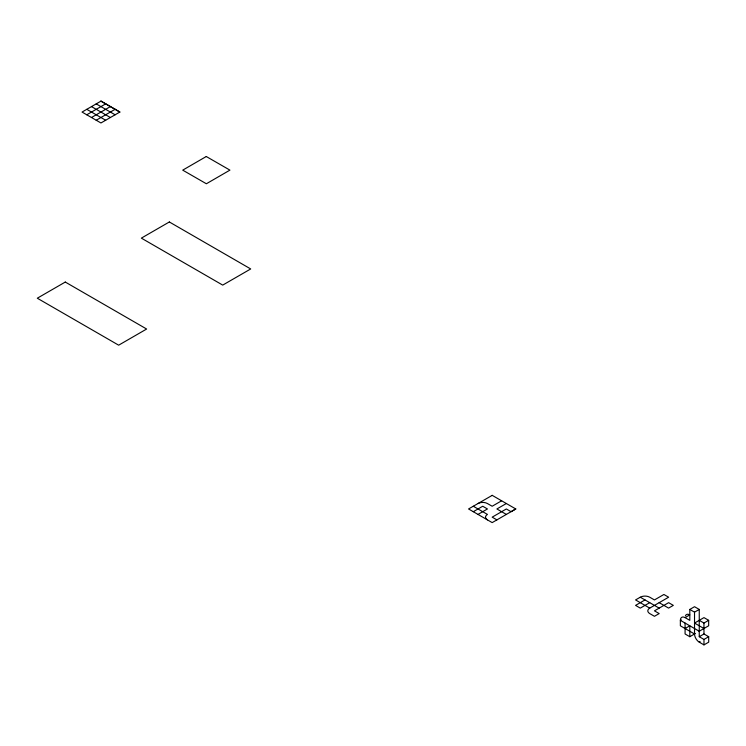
<?xml version="1.0" encoding="UTF-8"?>
<svg xmlns="http://www.w3.org/2000/svg" width="746" height="746" viewBox="0 0 746 746"><rect width="100%" height="100%" fill="white"/><g stroke="black" fill="none" stroke-linecap="round" stroke-linejoin="round"><path stroke-width="1.12" d="M86.769 114.781L105.727 103.843M91.488 117.514L110.455 106.566M96.215 120.237L115.173 109.289M492.211 495.353L468.553 508.968L492.173 522.61L515.794 508.968L492.173 495.335M473.281 511.7L482.727 506.245L487.455 508.968L478 514.423M501.62 500.79L492.173 506.245L487.418 503.531A6.63 3.833 0 0 0 478.037 503.531M506.348 503.513L496.901 508.968L506.348 514.423M640.282 597.21L635.564 599.933L649.729 608.121L668.63 597.21L663.903 594.478L654.456 599.933L649.729 597.21A6.677 3.861 0 0 0 640.282 597.21L659.184 608.121M645.01 599.933L635.564 605.388L640.282 608.121L649.729 602.665M689.808 609.435L694.526 606.703L699.254 609.435L699.254 636.711L703.972 639.434L708.7 636.711L708.7 642.157L703.972 644.889L699.254 642.157A6.677 3.861 60 0 1 694.526 633.979L694.526 612.158L689.808 609.435L689.808 620.346L685.08 617.613A6.677 3.861 60 0 0 680.361 620.346L680.361 625.801L694.526 633.979M681.247 619.833L680.361 620.346L699.254 631.256M685.08 617.613L689.808 614.89A6.677 3.861 60 0 0 685.415 615.804M694.526 612.158L699.254 609.435M685.08 628.524L689.808 625.801L689.808 636.711L685.08 633.979L685.08 623.069M699.254 620.346L703.944 623.05L708.663 620.327L708.663 625.782L699.216 631.237M689.808 636.711L695.412 633.466M699.254 636.711L703.972 633.979L708.7 636.711M699.254 642.157L700.14 641.653M515.794 508.968L511.038 511.681L506.348 508.968L492.173 517.155L496.901 519.878M100.943 101.148L119.836 112.059M96.215 103.88L115.108 114.781M91.488 106.603L110.389 117.514M86.769 109.336L105.662 120.237M708.663 620.327L703.972 617.613L694.526 623.069L703.944 628.505M659.184 602.665L668.593 608.102L673.321 605.37L668.63 602.665L654.456 610.843L659.184 613.576L654.456 616.299L649.729 613.576A6.677 3.861 0 0 1 649.729 608.121M473.281 506.245L487.455 514.423A6.677 3.861 0 0 0 487.455 519.878M703.944 623.05L703.972 633.979M703.972 639.434L703.972 644.889M206.269 156.511L182.723 170.144L206.372 183.758L229.927 170.125L206.269 156.511M101.008 101.111L82.041 112.059L100.943 122.969L119.901 112.021L101.008 101.111M65.284 282.053L37.3 298.214L118.661 345.184L146.636 329.023L65.284 282.053M169.342 221.972L141.358 238.133L222.718 285.103L250.703 268.952L169.342 221.972"/></g></svg>
